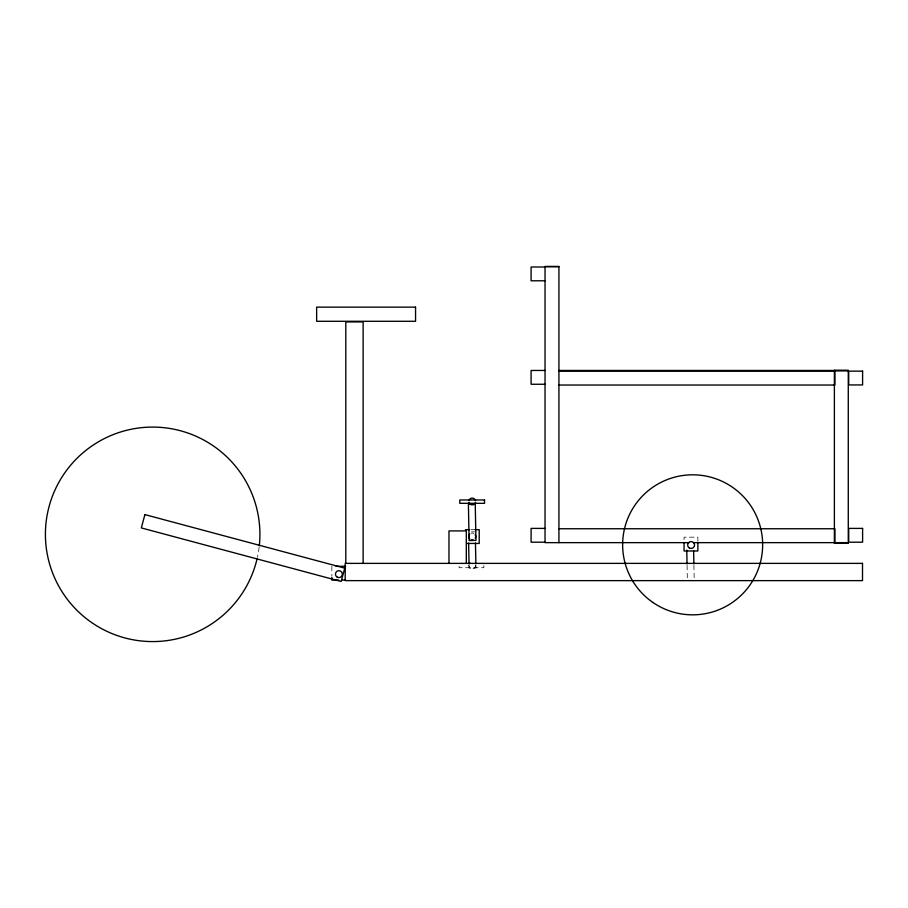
<?xml version="1.0" encoding="UTF-8"?>
<svg xmlns="http://www.w3.org/2000/svg" width="908" height="908" viewBox="0 0 908 908"><rect width="100%" height="100%" fill="white"/><g stroke="black" fill="none" stroke-linecap="round" stroke-linejoin="round"><path stroke-width="0.68" stroke-dasharray="4.54 3.41" d="M471.388 531.884L474.566 531.816M470.923 529.659L475.066 529.659M693.905 565.207L694.166 579.134M687.072 565.344L687.333 579.27M475.894 565.219L475.951 568.011L469.107 568.136L469.061 565.355M697.866 541.316L697.866 537.173L684.065 537.173L684.065 541.316M483.851 565.502L483.851 567.716L459.119 567.716L459.119 565.502M331.851 566.286L331.851 575.944M259.143 547.161A107.258 107.258 0 0 1 257.509 556.888M475.69 565.275A3.45 3.45 0 0 1 472.239 568.726A3.45 3.45 0 0 1 468.8 565.275M471.354 533.212A3.45 3.45 0 0 1 473.965 533.563"/><path stroke-width="1.36" d="M470.514 504.303L468.414 504.349L469.107 540.555L475.951 540.419L475.247 504.212L473.147 504.258M545.038 266.407L558.931 266.407L558.931 542.644M558.931 266.748L545.038 266.748L545.038 542.644L689.183 542.644M544.97 266.997L531.089 266.997L531.089 280.788L544.97 280.788M834.384 370.214L848.276 370.214L848.276 543.336L834.384 543.336L834.384 370.907L848.276 370.907M544.97 370.453L531.089 370.453L531.089 384.254L544.97 384.254M559.022 370.453L834.917 370.453M559.022 371.145L834.917 371.145L834.917 385.037L559.022 385.037M544.97 528.399L531.089 528.399L531.089 542.201L544.97 542.201M559.022 528.751L834.917 528.751L834.917 542.644M465.407 529.659L469.549 529.659M475.066 529.659L479.208 529.659L479.208 543.449L466.791 543.449M693.428 542.644L848.276 542.644M335.994 566.286L345.642 566.286M338.752 580.087L331.851 580.087L331.851 577.329M341.51 580.087L345.642 580.087M693.633 551.281L693.882 563.823M686.777 550.021L687.038 563.947M475.463 542.95L475.871 563.834M468.63 543.075L469.027 563.959M697.866 542.689L697.866 550.974L684.065 550.974L684.065 542.689M466.303 563.346L466.303 530.919L448.972 530.919L448.972 563.346M363.132 563.346L363.132 321.931L345.8 321.931L345.8 563.346M257.202 558.261A107.258 107.258 0 0 1 82.821 615.737A107.258 107.258 0 0 1 113.114 434.637A107.258 107.258 0 0 1 259.302 545.753M475.576 502.374A3.45 3.45 0 0 1 468.914 502.374M468.914 500.592A3.45 3.45 0 0 1 475.576 500.592M469.254 563.562A3.45 3.45 0 0 1 469.811 562.846M475.236 534.823A3.45 3.45 0 0 1 475.236 538.274M473.136 539.874A3.45 3.45 0 0 1 471.354 539.874M469.811 538.989A3.45 3.45 0 0 1 469.811 534.108M144.883 514.598L141.319 527.923L341.181 581.483L344.756 568.158L144.883 514.598M415.558 307.142L316.642 307.142L316.642 321.284L415.558 321.284L415.558 307.142M862.6 371.145L848.708 371.145L848.708 384.935L862.6 384.935L862.6 371.145M484.531 499.979L459.789 499.979L459.789 503.316L484.531 503.316L484.531 499.979M862.6 528.399L848.708 528.399L848.708 542.201L862.6 542.201L862.6 528.399M862.509 563.38L345.199 563.38L345.199 580.632L862.509 580.632L862.509 563.38M652.954 602.492A70.007 70.007 0 0 0 762.436 550.361A70.007 70.007 0 0 0 662.545 481.615A70.007 70.007 0 0 0 652.954 602.492M689.376 548.012A3.45 3.45 0 0 0 694.552 545.027A3.45 3.45 0 0 0 689.376 542.042A3.45 3.45 0 0 0 689.376 548.012M337.163 577.125A3.45 3.45 0 0 0 342.339 574.14A3.45 3.45 0 0 0 337.163 571.155A3.45 3.45 0 0 0 337.163 577.125"/></g></svg>
